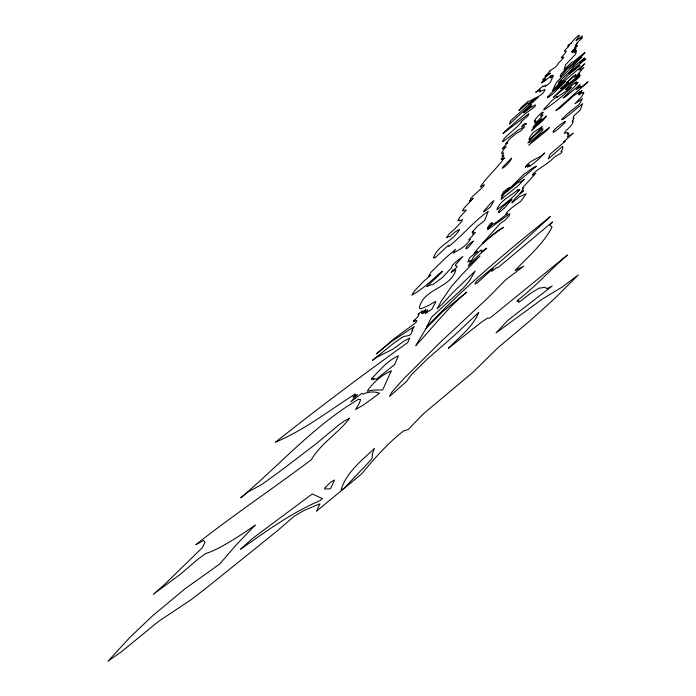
<?xml version="1.0" encoding="UTF-8"?>
<svg xmlns="http://www.w3.org/2000/svg" width="696" height="696" viewBox="0 0 696 696"><rect width="100%" height="100%" fill="white"/><g stroke="black" fill="none" stroke-linecap="round" stroke-linejoin="round"><path stroke-width="1.04" d="M412.041 330.209L412.728 330.182L410.875 334.141L409.387 335.446L404.011 336.42L401.862 337.499L393.666 343.267L372.473 360.345L376.84 357.213L392.909 349.157L403.871 341.144L409.822 337.986L407.665 342.606C362.999 374.648 318.759 407.786 275.503 442.178C304.343 430.084 328.99 410.631 355.204 393.953L355.439 394.745L352.924 397.138L357.5 394.562L350.845 401.757L361.494 393.658L362.564 393.501L362.929 394.18C368.245 391.665 373.917 391.222 379.59 393.214L364.051 404.585L355.613 409.5L359.206 403.523L360.641 399.513L358.362 399.347C314.009 425.621 279.783 464.85 240.746 497.779L248.576 491.628L261.896 484.407L279.705 471.549L314.81 444.814L338.578 425.152L344.111 421.106L349.557 418.252C338.413 433.19 320.865 443.204 311.347 459.752C273.171 488.462 233.299 515.083 195.741 544.759L203.545 540.505L205.033 542.184L202.553 547.465L164.378 584.683L153.268 594.358L180.56 574.113L197.603 559.488L205.607 553.59L211.027 551.658A197.838 24.073 -41.6 0 0 255.275 525.062L236.075 545.064L219.701 564.021L184.762 588.99L151.919 616.421L129.743 637.536L107.984 661.2L121.339 651.813L158.853 621.163L190.817 599.909L204.232 589.669L277.408 530.77L294.095 516.319L303.856 510.551L319.96 503.817L316.471 511.255L361.459 474.037C374.422 458.699 387.472 443.343 403.462 430.998L408.108 429.58L423.438 413.789L473.35 371.925L498.066 347.635L530.239 320.56L554.86 298.349L578.306 274.929L562.664 286.761L542.567 298.906L496.057 332.897L507.749 320.412L552.163 286.039L546.96 288.64L544.811 287.344L539.191 288.188L531.97 292.355L518.659 302.438L518.755 300.576L517.05 301.342L517.032 300.759C535.163 287.109 550.162 269.778 567.423 255.023L491.602 316.75L489.149 318.272L487.644 318.02L481.554 322.057L448.381 348.339C459.16 337.082 472.697 327.277 478.744 312.426L454.549 335.237L426.9 359.397L411.632 374.422L406.56 381.365L389.543 396.511L391.248 392.883L403.323 379.172L441.02 341.588L488.583 297.262L505.731 279.731L523.766 266.159L515.353 270.335C528.099 256.467 543.393 244.018 552.076 227.061L549.683 225.182L552.502 221.954L497.597 267.96L496.761 267.508L491.698 271.379L493.09 268.412L477.369 282.863L474.994 284.055L476.16 281.567L499.571 262.201L526.411 238.745L550.275 216.63C507.201 251.36 464.476 286.639 426.517 327.085L431.607 317.141L463.258 288.1L469.408 280.897L475.177 271.005L452.322 293.068L442.465 303.935L437.071 308.815L441.029 301.673L451.269 286.7L462.04 274.485L479.918 256.145L468.217 266.098L469.826 263.21L486.73 248.194L481.145 252.091L481.719 249.951L480.692 250.255L474.15 256.032L470.713 261.8L470.122 262.253L470.322 260.469L467.799 262.053L469.626 257.746L477.587 251.282L474.15 253.3C481.597 242.93 492.994 234.508 503.704 227.34C495.517 230.994 489.479 238.319 482.276 243.574L500.267 223.468L505.018 220.214L508.846 216.239L509.942 213.629L487.557 229.802L489.097 227.227L492.246 224.451L496.631 222.181L507.741 213.376L505.966 214.211L506.592 212.724L511.212 208.191L520.765 201.301L526.228 193.775L519.286 196.759L511.917 202.988C512.83 198.812 531.109 184.866 520.025 193.453L523.105 189.068L523.357 188.251L522.392 188.346L523.027 187.259L535.737 173.382L532.466 175.174L532.588 174.409C538.721 167.945 546.838 164.743 553.19 158.296C555.278 155.46 561.898 153.99 562.098 151.441L561.028 151.693L562.829 148.448L562.594 146.325L548.3 158.932L550.127 154.12L564.439 141.975L565.161 141.244L563.499 142.028L573.443 132.971L567.423 137.042L568.841 133.301L567.31 134.38L567.919 132.44L564.169 133.284C566.544 128.873 572.295 126.594 573.165 121.261L572.19 121.426L574.052 118.329L573.8 117.902L573.078 118.503L573.878 115.78L580.168 110.099L582.674 103.608L564.386 118.555L562.272 119.799L561.62 119.538L567.11 114.048L579.002 104.583L582.456 98.71L574.905 103.721L581.369 97.118L583.97 92.464L582.709 93.055C585.423 89.288 574.009 99.667 580.951 92.246L579.846 92.672L581.96 90.55L578.132 93.49L579.559 91.785L573.956 95.517L559.784 108.237L555.904 110.438L588.016 81.858L580.299 87.966L581.151 86.226L576.079 89.749L580.342 84.808L579.829 84.79L565.752 96.631L563.151 97.979L577.028 84.172L578.176 82.302L575.148 84.016A7.108 0.861 -41.6 0 0 576.714 81.763L567.101 88.949L565.404 89.567L579.559 76.812L580.151 75.359L553.12 97.631L560.149 90.698L577.68 76.386L579.803 73.733L574.844 77.561L583.848 67.477L580.307 69.87L580.316 69.313L578.741 70.026L584.666 63.814L563.099 82.154L563.83 81.006L554.947 89.288L567.344 75.934L579.072 66.251L579.881 65.25L568.754 73.558L573.347 69.008L584.901 59.812L585.658 58.803L579.585 62.884L584.449 58.099L574.087 66.459L569.702 71.731L559.41 81.336L558.505 82.833L561.846 80.379L552.389 90.906L555.947 83.32L558.94 79.762L581.917 57.124L566.805 69.452L560.41 76.891L560.263 75.768L561.237 73.924L564.891 70.07L579.725 58.038L584.744 53.157L584.927 52.4L573.539 61.735L572.216 62.005L564.108 69.539L565.709 64.615L574.974 54.906L576.279 52.261L575.009 52.644L576.488 50.486L574.391 52L575.505 50.617L574.957 50.66L572.347 52.757L573.608 51.008L572.425 51.913L576.062 48.285L571.616 51.843L577.637 45.397L574.879 47.519L576.688 44.996L575.14 45.788L577.236 43.135L576.436 43.517L582.352 37.723L580.107 39.185L582.526 35.87L576.036 40.768C584.614 28.901 573.669 39.133 570.816 43.709L571.059 43.195L567.936 45.397L568.545 45.257L568.336 45.858L569.284 45.101L567.875 46.615C572.242 44.474 559.949 52.905 566.327 51.173C566.083 53.418 557.339 60.065 563.264 57.15L562.855 57.733C565.639 56.15 562.063 58.586 561.428 60.404C557.113 63.136 558.453 65.746 553.042 68.765L549.779 70.783L549.292 71.427L550.049 71.288L545.386 75.777L545.038 76.282L550.397 73.106L543.567 78.883L542.723 80.127L544.646 78.631L544.481 79.44L545.655 78.605L541.392 82.894L544.49 81.197L551.101 75.881L550.162 77.186L552.598 75.229L550.553 77.961L553.485 75.533L550.031 82.711L545.299 86.495L545.507 85.251L542.689 86.713L542.976 86.008L535.702 92.342L540.383 89.619L539.713 92.029C542.071 90.228 542.019 90.985 545.107 89.401C542.819 96.178 535.424 97.031 530.604 100.807L528.325 101.242L521.156 107.445L518.877 110.612L527.907 103.173L528.368 103.052L528.308 103.808L534.606 99.032L538.156 97.379L532.692 102.286L533.501 100.763L527.551 105.653L510.516 120.826L509.437 124.166L531.674 103.721L530.952 105.801L523.383 112.674L524.81 112.265L532.04 106.253L531.822 106.94L535.537 104.887L534.859 106.679L525.263 113.735L505.252 130.97L502.956 133.623L528.882 113.639L528.186 115.562L521.078 121.826L521.478 122.044L518.503 125.454L504.757 137.843L502.634 141.305L502.442 141.706L505.183 140.061L518.816 129.639L524.767 126.62L520.886 130.831L515.962 133.736L510.09 138.434L505.801 143.724L507.654 142.741L502.086 148.805L506.262 146.647L503.956 149.04L502.077 152.32L501.651 153.546L503.747 152.876L501.886 156.148L503.704 155.434L503.8 156.069L501.111 159.088L501.642 158.966L501.416 159.619L504.47 157.801C497.266 168.067 487.2 176.462 480.344 186.876L484.312 184.649L483.511 186.328L470.914 198.169L470.365 199.03L470.896 199.352L469.348 201.144L473.193 198.316L464.084 208.043L462.396 210.984L465.389 209.948L466.181 210.322L459.517 217.535L457.794 220.815L459.604 219.936L459.699 220.902L462.579 219.562L461.578 221.632L455.14 228.636L449.042 234.021L446.519 237.736L448.267 236.666L449.72 236.64L455.558 231.62L459.534 229.402C453.392 241.138 437.427 245.244 433.451 257.972L434.835 257.224L434.774 257.911L435.913 256.963L448.45 245.27L448.746 246.497C462.605 235.465 473.741 221.424 488.27 211.262L484.616 220.51L477.308 226.322L472.071 232.264L473.532 231.69L472.514 233.952L475.507 232.36L468.791 239.955L470.2 239.302C466.877 245.905 459.212 249.594 453.183 253.231L455.445 249.394L445.579 257.929L430.989 272.232L428.562 276.208L430.807 275.137L423.038 281.889L414.163 291.363L411.91 295.156C422.629 289.118 430.728 281.341 439.663 273.31C450.373 264.819 427.822 285.395 426.822 286.578L431.172 284.647L432.66 284.768L442.09 277.8L451.252 268.03L452.565 265.176L454.906 262.731L462.823 256.537L455.41 264.95L455.506 265.855L457.298 266.255L456.289 267.864L452.713 270.353L451.112 272.484L455.654 269.787L455.741 270.326C450.095 288.57 424.177 287.961 419.34 307.554L420.21 308.998L421.767 308.467L428.875 305.335L435.104 301.612L435.809 301.786L431.92 309.198L425.204 313.652L427.866 309.972L422.837 313.652L425.935 309.329L422.115 312.965L421.585 313.27L422.846 310.607L418.696 313.574L417.965 314.548L419.035 313.948L418.453 316.001L413.285 321.378L414.973 320.021L414.372 321.282L416.852 320.465L416.025 322.492L394.197 338.639L376.493 353.812L391.787 341.327L414.285 326.563L412.041 330.209M509.507 187.459L501.285 196.011L503.652 191.6L509.507 187.459M541.688 129.212L543.063 128.812L541.94 131.074L538.147 134.946L530.326 141.941L527.881 142.845L533.754 136.346L541.688 129.212M565.143 121.461L565.126 122.47C548.057 139.626 549.979 130.735 565.143 121.461M525.811 123.505L526.498 124.019L521.608 126.794L523.627 124.166L525.811 123.505M498.849 212.593L504.583 207.947L511.925 199.508L510.664 200.187A13.737 1.67 -41.6 0 0 504.33 205.564C503.095 206.799 496.387 212.202 498.849 212.593M372.334 454.227L372.116 458.394L368.819 462.214L343.937 488.453L341.014 490.01C346.417 472.297 361.389 460.804 374.257 448.607L372.334 454.227M511.603 158.209C510.038 161.672 506.192 166.344 502.234 168.275A8.369 1.018 -41.6 0 1 505.305 164.465L511.603 158.209M575.618 74.898L566.5 82.92L573.382 76.186L575.618 74.898M547.561 97.075L547.508 97.744L549.022 96.979L553.433 93.36L565.761 81.345L552.058 92.255L547.561 97.075M473.219 241.19C464.18 254.362 462.892 247.741 473.219 241.19M541.827 119.242L532.997 127.359L536.251 123.531L541.914 118.738L541.827 119.242M517.876 189.66L517.728 190.93L519.79 189.573C513.613 197.281 504.861 204.093 496.874 209.6C500.293 200.091 510.977 196.246 517.876 189.66M525.35 167.101L529.247 164.456L527.542 167.214L530.23 165.5L530.1 166.161L538.347 159.401L544.785 152.963C538.939 158.879 529.873 159.741 525.35 167.101M540.853 115.588L540.775 116.084C548.813 109.82 530.291 129.317 535.798 121.174L535.772 120.791C529.882 124.323 543.828 109.463 542.75 112.482L543.228 112.421L540.853 115.588M560.672 88.609C564.726 87.844 575.949 74.62 560.672 88.609M487.452 228.201C495.587 222.363 492.002 219.223 487.452 228.201M483.633 211.401L483.755 211.862L490.332 207.112L493.934 200.587L490.228 203.667L483.633 211.401M549.309 127.69L546.691 130.604L528.725 145.177L539.774 134.589L549.309 127.69M557.244 96.422L556.809 97.492L571.294 87.418C563.334 96.074 553.659 103.382 543.88 109.994L543.854 109.298L551.554 100.894L557.244 96.422M546.238 116.206L543.663 119.695L531.692 130.361L535.615 125.75L546.238 116.206M501.842 197.342L501.085 199.43L518.285 185.562L524.297 179.229L520.286 181.987L518.485 182.1L504.583 193.566L501.842 197.342M391.152 370.994L382.73 389.917L373.326 390.125L367.262 391.187C373.073 382.565 381.538 375.022 391.152 370.994M536.355 166.3L507.227 190.826L524.445 173.722C526.811 173.078 532.388 167.223 536.355 166.3M373.769 378.398L373.152 379.72L374.97 378.85L376.405 379.172L394.58 364.617L398.425 355.83C387.42 360.563 379.798 370.437 371.507 378.702L371.568 379.45L373.769 378.398M325.31 487.322L324.536 488.966L330.4 488.879L334.567 479.979L330.905 482.076L325.31 487.322M541.958 126.829L541.54 127.994L532.631 136.668L529.221 139.887L528.873 139.539L530.169 136.538L533.432 132.397L541.958 126.829M426.065 328.477L415.843 345.581C432.59 327.772 447.528 307.702 466.842 292.12L442.856 311.486L426.065 328.477M322.109 498.519L320.238 500.572C291.241 512.778 266.159 531.37 240.555 549.257L252.213 538.695L310.599 495.187L312.521 494.012L322.109 498.519"/></g></svg>
